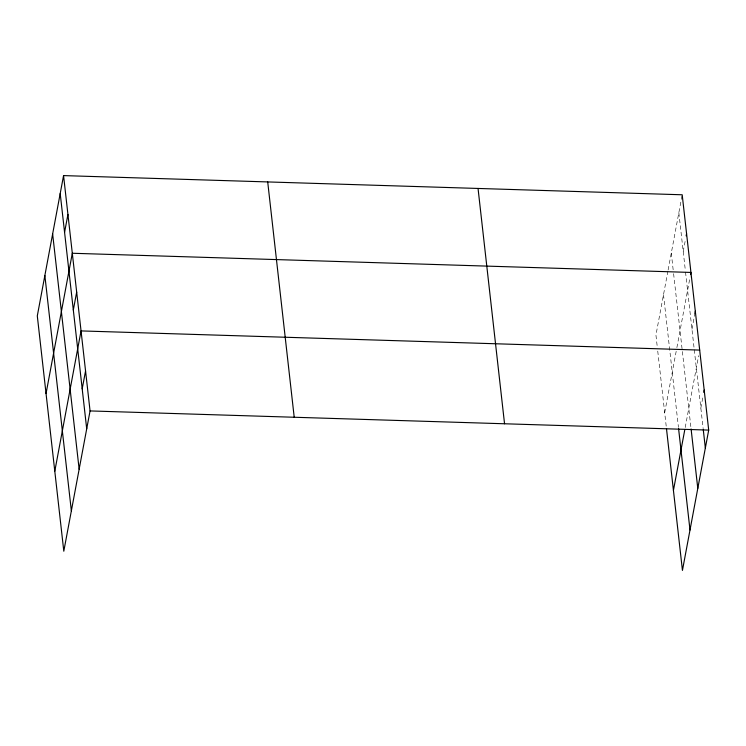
<?xml version="1.0" encoding="UTF-8"?>
<svg xmlns="http://www.w3.org/2000/svg" width="746" height="746" viewBox="0 0 746 746"><rect width="100%" height="100%" fill="white"/><g stroke="black" fill="none" stroke-linecap="round" stroke-linejoin="round"><path stroke-width="0.56" stroke-dasharray="3.73 2.8" d="M667.922 271.078L655.939 335.075L657.226 346.498M668.127 269.959L681.993 195.9M683.215 251.542L685.313 240.333M664.686 412.734L676.669 348.736M676.874 347.617L690.106 276.915M691.962 329.191L694.899 313.506M685.201 427.523L698.638 355.693M700.839 408.025L703.142 395.697M678.841 212.713L685.406 270.957M685.527 272.094L694.144 348.606M694.274 349.753L703.152 428.605M671.288 253.09L673.47 272.504M673.601 273.651L690.964 427.831M663.502 294.698L678.422 427.169M657.739 351.068L666.365 427.579"/><path stroke-width="1.12" d="M63.559 175.599L37.3 315.903L63.802 551.219L90.061 410.925L63.559 175.599L682.198 194.781L708.7 430.097L682.441 570.401L666.486 428.717M64.576 232.36L67.933 214.428M46.047 393.552L72.306 253.258L690.945 272.439L690.526 274.677M73.322 310.019L76.67 292.087M54.794 471.211L81.044 330.916L699.692 350.088M82.2 388.853L85.557 370.921M686.152 235.848L686.572 233.61M694.899 313.506L695.319 311.259M673.433 490.392L684.781 429.771M703.776 392.34L704.196 390.093M90.061 410.925L708.7 430.097M703.282 429.743L705.343 448.029M691.094 428.978L697.79 488.416M678.543 428.307L690.003 530.014M478.046 188.449L504.548 423.775M267.711 181.931L294.213 417.256M60.202 193.531L86.704 428.857M52.64 233.918L79.141 469.234M44.853 275.516L71.355 510.842"/></g></svg>
